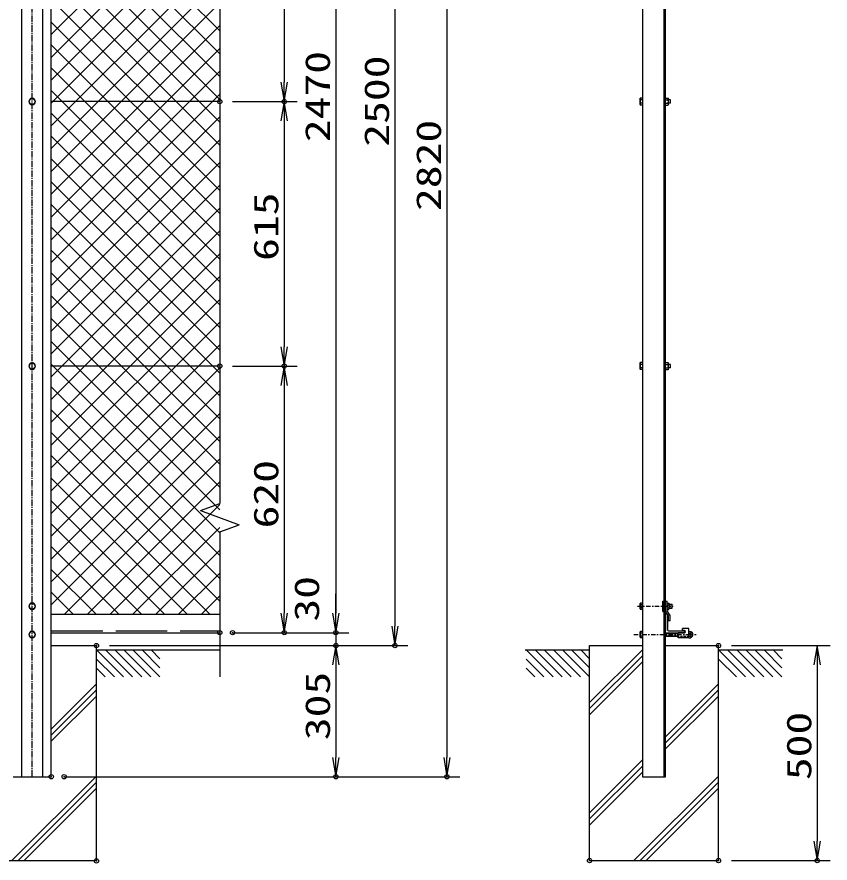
# Model space of a CAD drawing. Units: millimetres, scale not verified. Extents: x -4455 to 4455, y -3150 to 3150.
# Drawn here: x -1579 to 313, y -792 to 1175 of the extents above; entities that cross this region are included whole.
import ezdxf
from ezdxf.enums import TextEntityAlignment as Align

# ---------------------------------------------------------------- set-up
doc = ezdxf.new("R2010")
doc.units = ezdxf.units.MM
doc.header["$LTSCALE"] = 20
doc.header["$PDMODE"] = 32
doc.header["$PDSIZE"] = 10
for name, pattern in [('DASHED', [7.5, 6, -1.5]), ('USER1', [1.125, 0.75, -0.125, 0.125, -0.125]), ('USER2', [1.01, 0.5, -0.25, 0.01, -0.25]), ('USER3', [0.375, 0.25, -0.125])]:
    doc.linetypes.add(name, pattern=pattern)
for name, color, linetype, lineweight in [('0-0_1', 7, 'Continuous', 25), ('0-1_2', 7, 'Continuous', 25), ('0-2_0', 4, 'Continuous', 25), ('0-6_EXTCNT-L', 1, 'Continuous', 25)]:
    doc.layers.add(name, color=color, linetype=linetype, lineweight=lineweight)
doc.layers.add('0-5_DEFPOINTS', color=7, linetype='Continuous')
doc.styles.add('ＭＳ ゴシック', font='')
doc.styles.get('ＭＳ ゴシック').set_extended_font_data('MS Gothic')

# ---------------------------------------------------------------- blocks, each defined once
blk = doc.blocks.new('DARROWS')
at = {"layer": '0-2_0', "color": 2}
blk.add_line((0, 0), (-19.982, 0), dxfattribs=at)
blk.add_lwpolyline([(-20, -3.333), (0, 0), (-20, 3.333)], dxfattribs=at)
blk = doc.blocks.new('X39')
at = {"layer": '0-2_0'}
for p, q in [((71718.6, 81016.5), (63878.6, 88856.5)), ((63878.6, 80849.1), (71718.6, 88689.2)), ((71718.6, 79955.8), (63878.6, 87795.8)), ((63878.6, 79788.5), (71718.6, 87628.5)), ((71718.6, 78895.2), (63878.6, 86735.2)), ((63878.6, 78727.8), (71718.6, 86567.8)), ((71718.6, 77834.5), (63878.6, 85674.5)), ((63878.6, 77667.2), (71718.6, 85507.2)), ((71718.6, 76773.8), (63878.6, 84613.8)), ((63878.6, 76606.5), (71718.6, 84446.5)), ((71718.6, 75713.2), (63878.6, 83553.2)), ((63878.6, 75545.8), (71718.6, 83385.9)), ((71718.6, 74652.5), (63878.6, 82492.5)), ((63878.6, 74485.2), (71718.6, 82325.2)), ((71718.6, 73591.9), (63878.6, 81431.9)), ((63878.6, 73424.5), (71718.6, 81264.5)), ((71718.6, 72531.2), (63878.6, 80371.2)), ((63878.6, 72363.9), (71718.6, 80203.9)), ((71718.6, 71470.5), (63878.6, 79310.5)), ((63878.6, 71303.2), (71718.6, 79143.2)), ((71718.6, 70409.9), (63878.6, 78249.9)), ((63878.6, 70242.5), (71718.6, 78082.6)), ((71718.6, 69349.2), (63878.6, 77189.2)), ((63878.6, 69181.9), (71718.6, 77021.9)), ((71718.6, 68288.6), (63878.6, 76128.6)), ((63878.6, 68121.2), (71718.6, 75961.2)), ((71718.6, 67227.9), (63878.6, 75067.9)), ((63878.6, 67060.6), (71718.6, 74900.6)), ((71718.6, 66167.2), (63878.6, 74007.2)), ((63878.6, 65999.9), (71718.6, 73839.9)), ((71718.6, 65106.6), (63878.6, 72946.6)), ((63878.6, 64939.2), (71718.6, 72779.2)), ((71718.6, 64045.9), (63878.6, 71885.9)), ((63878.6, 63878.6), (71718.6, 71718.6)), ((71718.6, 62985.3), (63878.6, 70825.3)), ((63878.6, 62817.9), (71718.6, 70657.9)), ((71718.6, 61924.6), (63878.6, 69764.6)), ((63878.6, 61757.3), (71718.6, 69597.3)), ((71718.6, 60863.9), (63878.6, 68703.9)), ((63878.6, 60696.6), (71718.6, 68536.6)), ((71718.6, 59803.3), (63878.6, 67643.3)), ((63878.6, 59635.9), (71718.6, 67475.9)), ((71718.6, 58742.6), (63878.6, 66582.6)), ((63878.6, 58575.3), (71718.6, 66415.3)), ((71718.6, 57682), (63878.6, 65522)), ((63878.6, 57514.6), (71718.6, 65354.6)), ((71718.6, 56621.3), (63878.6, 64461.3)), ((63878.6, 56454), (71718.6, 64294)), ((71718.6, 55560.6), (63878.6, 63400.6)), ((63878.6, 55393.3), (71718.6, 63233.3)), ((71718.6, 54500), (63878.6, 62340)), ((63878.6, 54332.6), (71718.6, 62172.6)), ((71264.5, 53893.4), (63878.6, 61279.3)), ((64500, 53893.4), (71718.6, 61112)), ((70203.8, 53893.4), (63878.6, 60218.7)), ((65560.7, 53893.4), (71718.6, 60051.3)), ((69143.2, 53893.4), (63878.6, 59158)), ((66621.3, 53893.4), (71718.6, 58990.7)), ((68082.5, 53893.4), (63878.6, 58097.3)), ((67682, 53893.4), (71718.6, 57930)), ((67021.9, 53893.4), (63878.6, 57036.7)), ((68742.6, 53893.4), (71718.6, 56869.3)), ((65961.2, 53893.4), (63878.6, 55976)), ((69803.3, 53893.4), (71718.6, 55808.7)), ((64900.5, 53893.4), (63878.6, 54915.4)), ((70864, 53893.4), (71718.6, 54748))]:
    blk.add_line(p, q, dxfattribs=at)

msp = doc.modelspace()

# ---------------------------------------------------------------- linework, layer by layer
at = {"layer": '0-0_1', "color": 4, "linetype": 'USER1'}
msp.add_line((-1543.78, -591.46), (-1543.78, 2260.85), dxfattribs=at)
at = {"layer": '0-0_1'}
for p, q in [((-1568.78, 2228.54), (-1568.78, -591.46)), ((-1518.78, -591.46), (-1518.78, 2228.54)), ((-1499.28, -591.46), (-1499.28, 2228.54)), ((-123.88, 2228.54), (-123.88, -591.46)), ((-73.38, -591.46), (-73.38, 2228.54)), ((-69.88, -591.46), (-69.88, 2228.54)), ((-1107.28, 978.54), (-1499.28, 978.54)), ((-1107.28, 363.54), (-1499.28, 363.54)), ((-76.68, -206.96), (-76.68, -182.96)), ((-76.68, -182.96), (-73.38, -182.96)), ((-69.88, -182.96), (-66.68, -182.96)), ((-69.88, -206.96), (-69.88, -182.96)), ((-66.68, -205.99), (-66.68, -182.96)), ((-61.6, -190.16), (-55, -190.16)), ((-55, -199.76), (-55, -190.16)), ((-1499.28, -213.46), (-1107.28, -213.46)), ((-76.68, -206.96), (-73.38, -206.96)), ((-62.88, -217.46), (-69.88, -206.96)), ((-59.68, -216.49), (-66.68, -205.99)), ((-61.6, -199.76), (-55, -199.76)), ((-62.88, -228.46), (-62.88, -217.46)), ((-62.88, -228.46), (-59.68, -228.46)), ((-59.68, -228.46), (-59.68, -216.49)), ((-1499.28, -256.46), (-1107.28, -256.46)), ((-1499.28, -286.46), (-1394.08, -286.46)), ((-1394.08, -786.46), (-1394.08, -286.46)), ((-246.88, -286.46), (-123.88, -286.46)), ((-246.88, -786.46), (-246.88, -286.46)), ((-69.88, -286.46), (53.12, -286.46)), ((53.12, -786.46), (53.12, -286.46)), ((-1394.08, -296.46), (-1107.28, -296.46)), ((-1394.08, -296.46), (-1269.08, -296.46)), ((-396.88, -296.46), (-246.88, -296.46)), ((53.12, -296.46), (203.12, -296.46)), ((-1588.28, -591.46), (-1499.28, -591.46)), ((-123.88, -591.46), (-69.88, -591.46)), ((-1694.08, -786.46), (-1394.08, -786.46)), ((-246.88, -786.46), (53.12, -786.46))]:
    msp.add_line(p, q, dxfattribs=at)
at = {"layer": '0-0_1', "color": 4}
for p, q in [((-1107.28, 2198.9), (-1107.28, 43.84)), ((-1152.28, 27.46), (-1107.28, 43.84)), ((-1152.28, 27.46), (-1062.28, -5.3)), ((-1107.28, -21.68), (-1062.28, -5.3)), ((-1107.28, -21.68), (-1107.28, -245.15)), ((-61.6, -191.12), (-55, -191.12)), ((-61.6, -198.8), (-55, -198.8)), ((-1107.28, -245.15), (-1107.28, -359.33)), ((-1394.08, -296.46), (-1331.21, -359.33)), ((-1372.87, -296.46), (-1310, -359.33)), ((-1351.66, -296.46), (-1288.79, -359.33)), ((-1330.45, -296.46), (-1267.57, -359.33)), ((-1309.23, -296.46), (-1246.36, -359.33)), ((-1288.02, -296.46), (-1246.36, -338.12)), ((-1266.8, -296.46), (-1246.36, -316.91)), ((-394.6, -296.46), (-331.73, -359.33)), ((-373.39, -296.46), (-310.52, -359.33)), ((-352.18, -296.46), (-289.31, -359.33)), ((-330.96, -296.46), (-268.09, -359.33)), ((-309.75, -296.46), (-246.88, -359.33)), ((-288.54, -296.46), (-246.88, -338.12)), ((-267.32, -296.46), (-246.88, -316.91)), ((-123.88, -295.96), (-246.88, -418.96)), ((-123.88, -310.1), (-246.88, -433.1)), ((53.12, -296.46), (115.99, -359.33)), ((74.33, -296.46), (137.2, -359.33)), ((95.54, -296.46), (158.41, -359.33)), ((116.75, -296.46), (179.63, -359.33)), ((137.97, -296.46), (200.84, -359.33)), ((159.18, -296.46), (200.84, -338.12)), ((180.4, -296.46), (200.84, -316.91)), ((-1394.08, -317.68), (-1352.43, -359.33)), ((-394.6, -317.68), (-352.95, -359.33)), ((-123.88, -324.24), (-246.88, -447.24)), ((53.12, -317.68), (94.77, -359.33)), ((-1394.08, -338.89), (-1373.64, -359.33)), ((-394.6, -338.89), (-374.16, -359.33)), ((-1499.28, -480.65), (-1394.08, -375.46)), ((-1499.28, -494.8), (-1394.08, -389.6)), ((-69.88, -498.46), (53.12, -375.46)), ((-69.88, -512.6), (53.12, -389.6)), ((-1499.28, -508.94), (-1394.08, -403.75)), ((-69.88, -526.75), (53.12, -403.75)), ((-246.88, -675.46), (-123.88, -552.46)), ((-246.88, -689.61), (-123.88, -566.6)), ((-1590.72, -786.46), (-1394.08, -589.82)), ((-246.88, -703.75), (-123.88, -580.75)), ((-143.52, -786.46), (53.12, -589.82)), ((-1576.58, -786.46), (-1394.08, -603.96)), ((-129.38, -786.46), (53.12, -603.96)), ((-1562.44, -786.46), (-1394.08, -618.1)), ((-115.24, -786.46), (53.12, -618.1))]:
    msp.add_line(p, q, dxfattribs=at)
at = {"layer": '0-0_1', "color": 4, "linetype": 'USER2'}
for p, q in [((-135.21, -194.96), (-52.15, -194.96)), ((-143.88, -260.96), (0.87, -260.96))]:
    msp.add_line(p, q, dxfattribs=at)
at = {"layer": '0-0_1', "linetype": 'DASHED'}
msp.add_line((-1499.28, -252.46), (-1107.28, -252.46), dxfattribs=at)
at = {"layer": '0-0_1'}
msp.add_arc((-13.34, -260.84), 6.88, 293.49929, 65.9713, dxfattribs=at)
at = {"layer": '0-1_2'}
for p, q in [((-1547.78, 985.47), (-1551.78, 978.54)), ((-1539.78, 985.47), (-1547.78, 985.47)), ((-1535.78, 978.54), (-1539.78, 985.47)), ((-129.48, 985.47), (-128.86, 986.54)), ((-129.48, 971.61), (-129.48, 985.47)), ((-123.88, 986.54), (-128.86, 986.54)), ((-69.88, 986.54), (-64.1, 986.54)), ((-63.48, 985.47), (-64.1, 986.54)), ((-63.48, 971.61), (-63.48, 985.47)), ((-1551.78, 978.54), (-1547.78, 971.61)), ((-1547.78, 971.61), (-1539.78, 971.61)), ((-1539.78, 971.61), (-1535.78, 978.54)), ((-129.48, 971.61), (-128.86, 970.54)), ((-123.88, 982.54), (-128.86, 982.54)), ((-123.88, 974.54), (-128.86, 974.54)), ((-123.88, 970.54), (-128.86, 970.54)), ((-69.88, 982.54), (-64.1, 982.54)), ((-69.88, 974.54), (-64.1, 974.54)), ((-69.88, 970.54), (-64.1, 970.54)), ((-63.48, 971.61), (-64.1, 970.54)), ((-58.41, 982.54), (-63.48, 982.54)), ((-58.41, 974.54), (-63.48, 974.54)), ((-58.41, 974.54), (-58.41, 982.54)), ((-129.48, 370.47), (-128.86, 371.54)), ((-129.48, 356.61), (-129.48, 370.47)), ((-129.48, 356.61), (-128.86, 355.54)), ((-123.88, 371.54), (-128.86, 371.54)), ((-123.88, 367.54), (-128.86, 367.54)), ((-123.88, 359.54), (-128.86, 359.54)), ((-123.88, 355.54), (-128.86, 355.54)), ((-69.88, 371.54), (-64.1, 371.54)), ((-69.88, 367.54), (-64.1, 367.54)), ((-69.88, 359.54), (-64.1, 359.54)), ((-69.88, 355.54), (-64.1, 355.54)), ((-63.48, 356.61), (-64.1, 355.54)), ((-58.41, 367.54), (-63.48, 367.54)), ((-58.41, 359.54), (-63.48, 359.54)), ((-58.41, 359.54), (-58.41, 367.54)), ((-1539.78, -188.03), (-1547.78, -188.03)), ((-1535.78, -194.96), (-1539.78, -188.03)), ((-1539.78, -201.89), (-1535.78, -194.96)), ((-128.97, -188.68), (-128.41, -187.71)), ((-128.97, -201.26), (-128.97, -188.68)), ((-123.88, -191.34), (-128.41, -191.34)), ((-66.68, -202.22), (-66.68, -187.7)), ((-66.68, -187.7), (-62.16, -187.7)), ((-66.68, -191.33), (-62.16, -191.33)), ((-61.6, -188.67), (-62.16, -187.7)), ((-61.6, -201.25), (-61.6, -188.67)), ((-1547.78, -201.89), (-1539.78, -201.89)), ((-128.97, -201.26), (-128.41, -202.24)), ((-123.88, -202.24), (-128.41, -202.24)), ((-123.88, -198.6), (-128.4, -198.6)), ((-66.68, -198.59), (-62.16, -198.59)), ((-66.68, -202.22), (-62.16, -202.22)), ((-61.6, -201.25), (-62.16, -202.22)), ((-128.97, -254.68), (-128.41, -253.71)), ((-128.97, -267.26), (-128.97, -254.68)), ((-123.88, -253.71), (-128.41, -253.71)), ((-123.88, -268.24), (-123.88, -253.71)), ((-15.67, -268.19), (-15.67, -253.73)), ((-15.67, -253.73), (-11.16, -253.73)), ((-10.6, -254.7), (-11.16, -253.73)), ((-10.6, -267.22), (-10.6, -254.7)), ((-128.97, -267.26), (-128.41, -268.24)), ((-123.88, -257.34), (-128.41, -257.34)), ((-123.88, -268.24), (-128.41, -268.24)), ((-123.88, -264.6), (-128.4, -264.6)), ((-69.88, -257.39), (-40.67, -257.38)), ((-69.88, -264.62), (-40.67, -264.62)), ((-15.67, -264.58), (-15.67, -257.34)), ((-15.67, -257.34), (-11.16, -257.34)), ((-15.67, -264.58), (-11.12, -264.58)), ((-15.67, -268.19), (-11.16, -268.19)), ((-10.6, -267.22), (-11.16, -268.19))]:
    msp.add_line(p, q, dxfattribs=at)
at = {"layer": '0-1_2', "color": 4}
for p, q in [((-69.88, -258.11), (-40.67, -258.11)), ((-69.88, -263.9), (-40.67, -263.9))]:
    msp.add_line(p, q, dxfattribs=at)
at = {"layer": '0-1_2'}
for points in [[(-1535.78, 363.54), (-1539.78, 370.47), (-1547.78, 370.47), (-1551.78, 363.54), (-1547.78, 356.61), (-1539.78, 356.61)], [(-1535.78, -260.96), (-1539.78, -254.03), (-1547.78, -254.03), (-1551.78, -260.96), (-1547.78, -267.89), (-1539.78, -267.89)]]:
    msp.add_lwpolyline(points, close=True, dxfattribs=at)
for points in [[(-63.48, 356.61), (-63.48, 370.47), (-64.1, 371.54)], [(-1547.78, -188.03), (-1551.78, -194.96), (-1547.78, -201.89)], [(-123.88, -202.24), (-123.88, -187.71), (-128.41, -187.71)]]:
    msp.add_lwpolyline(points, dxfattribs=at)
for centre in [(-1543.78, 978.54), (-1543.78, 363.54), (-1543.78, -194.96), (-1543.78, -260.96)]:
    msp.add_circle(centre, 6.93, dxfattribs=at)
for centre, radius, start, end in [((-122.25, 985.47), 7.23, 179.99992, 203.88486), ((-70.71, 985.47), 7.23, 336.12625, 0), ((-116.29, 978.54), 13.19, 162.35463, 197.65355), ((-122.25, 971.61), 7.23, 156.1122, 179.99992), ((-76.73, 978.54), 13.25, 342.41266, 17.55417), ((-70.71, 971.61), 7.23, 0, 23.88957), ((-122.25, 370.47), 7.23, 179.99992, 203.88486), ((-116.29, 363.54), 13.19, 162.35463, 197.65355), ((-122.25, 356.61), 7.23, 156.1122, 179.99992), ((-70.71, 370.47), 7.23, 336.12625, 0), ((-76.73, 363.54), 13.25, 342.41266, 17.55417), ((-70.71, 356.61), 7.23, 0, 23.88957), ((-122.4, -188.68), 6.57, 179.99995, 203.88541), ((-116.99, -194.97), 11.98, 162.35554, 197.65401), ((-73.58, -194.96), 11.98, 342.34599, 17.64446), ((-68.16, -188.67), 6.57, 336.11459, 0.00005), ((-122.4, -201.26), 6.57, 156.11305, 179.99995), ((-68.16, -201.25), 6.57, 0.00005, 23.88695), ((-122.4, -254.68), 6.57, 179.99995, 203.88541), ((-17.14, -254.7), 6.54, 336.03483, 359.99988), ((-116.99, -260.97), 11.98, 162.35554, 197.65401), ((-122.4, -267.26), 6.57, 156.11305, 179.99995), ((-23.65, -261.07), 13.02, 344.30696, 16.61102), ((-17.14, -267.22), 6.57, 359.99988, 23.62857)]:
    msp.add_arc(centre, radius, start, end, dxfattribs=at)
at = {"layer": '0-2_0', "color": 2}
msp.add_line((-837.21, 2168.54), (-837.21, -211.46), dxfattribs=at)
at = {"layer": '0-2_0', "color": 7}
for p, q in [((-69.88, -206.16), (-69.88, -251.16)), ((-68.88, -211.46), (-69.88, -211.46)), ((-65.88, -214.46), (-65.88, -249.46)), ((-62.88, -252.46), (-27.88, -252.46)), ((-15.67, -246.66), (-30.67, -246.66)), ((-30.67, -251.66), (-30.67, -246.66)), ((-26.27, -251.66), (-30.67, -251.66)), ((-24.88, -256.46), (-24.88, -255.46)), ((-15.67, -268.26), (-15.67, -246.66)), ((-69.88, -256.46), (-24.88, -256.46)), ((-40.67, -268.26), (-40.67, -256.86)), ((-26.27, -256.86), (-40.67, -256.86)), ((-15.67, -268.26), (-40.67, -268.26))]:
    msp.add_line(p, q, dxfattribs=at)
at = {"layer": '0-2_0', "color": 1}
msp.add_line((-1047.28, -256.46), (-807.21, -256.46), dxfattribs=at)
at = {"layer": '0-2_0', "color": 7, "linetype": 'USER3'}
msp.add_line((-15.67, -265.06), (-40.67, -265.06), dxfattribs=at)
at = {"layer": '0-2_0', "color": 7}
for centre, radius, start, end in [((-68.88, -214.46), 3, 0, 90), ((-62.88, -249.46), 3, 180, 270), ((-27.88, -255.46), 3, 0, 90), ((-26.27, -254.26), 2.6, 270, 90)]:
    msp.add_arc(centre, radius, start, end, dxfattribs=at)
at = {"layer": '0-5_DEFPOINTS'}
for p in [(-1107.28, 978.54), (-957.28, 978.54), (-1107.28, 363.54), (-957.28, 363.54), (-1107.28, -256.46), (-1077.28, -256.46), (-957.28, -256.46), (-837.21, -256.46), (-1394.08, -286.46), (-837.1, -286.46), (-699.66, -286.46), (53.12, -286.46), (-1499.28, -591.46), (-1469.28, -591.46), (-837.1, -591.46), (-578.8, -591.46), (-1394.08, -787.21), (-246.88, -786.46), (53.12, -786.46), (53.12, -786.46), (282.74, -786.46)]:
    msp.add_point(p, dxfattribs=at)
at = {"layer": '0-6_EXTCNT-L', "color": 2}
for p, q in [((-699.66, 2168.54), (-699.66, -241.46)), ((-578.8, 2183.54), (-578.8, -546.46)), ((-957.28, 1548.54), (-957.28, 1023.54)), ((-957.28, 933.54), (-957.28, 408.54)), ((-957.28, 318.54), (-957.28, -211.46)), ((-837.1, -211.46), (-837.1, -166.46)), ((-837.1, -256.46), (-837.1, -286.46)), ((-837.1, -331.46), (-837.1, -376.46)), ((-837.1, -331.46), (-837.1, -546.46)), ((282.74, -331.46), (282.74, -741.46))]:
    msp.add_line(p, q, dxfattribs=at)
at = {"layer": '0-6_EXTCNT-L'}
for p, q in [((-1077.28, 978.54), (-927.28, 978.54)), ((-1077.28, 978.54), (-927.28, 978.54)), ((-1077.28, 363.54), (-927.28, 363.54)), ((-1077.28, 363.54), (-927.28, 363.54)), ((-1077.28, -256.46), (-807.1, -256.46)), ((-1077.28, -256.46), (-927.28, -256.46)), ((-1364.08, -286.46), (-807.1, -286.46)), ((-1364.08, -286.46), (-807.1, -286.46)), ((-1364.08, -286.46), (-669.66, -286.46)), ((83.12, -286.46), (312.74, -286.46)), ((-1469.28, -591.46), (-807.1, -591.46)), ((-1439.28, -591.46), (-548.8, -591.46)), ((83.12, -786.46), (312.74, -786.46))]:
    msp.add_line(p, q, dxfattribs=at)

# ---------------------------------------------------------------- block references
at = {"layer": '0-2_0', "xscale": 2.25, "yscale": 2.25, "rotation": 270}
msp.add_blockref('DARROWS', (-837.21, -256.46), dxfattribs=at)
at = {"layer": '0-6_EXTCNT-L', "xscale": 0.05, "yscale": 0.05}
msp.add_blockref('X39', (-4693.21, -2908.13), dxfattribs=at)
at = {"layer": '0-6_EXTCNT-L', "xscale": 2.25, "yscale": 2.25}
for p, rotation in [((-957.28, 978.54), 270), ((-957.28, 978.54), 90), ((-957.28, 363.54), 270), ((-957.28, 363.54), 90), ((-957.28, -256.46), 270), ((-837.1, -256.46), 270), ((-699.66, -286.46), 270), ((-837.1, -286.46), 90), ((-837.1, -286.46), 90), ((282.74, -286.46), 90), ((-837.1, -591.46), 270), ((-578.8, -591.46), 270), ((282.74, -786.46), 270)]:
    msp.add_blockref('DARROWS', p, dxfattribs=dict(at, rotation=rotation))

# ---------------------------------------------------------------- texts
at = {"layer": '0-2_0', "color": 3, "style": 'ＭＳ ゴシック', "width": 1.35}
msp.add_text('2470', height=57.77, rotation=90, dxfattribs=at).set_placement((-833.6, 884.04), align=Align.BOTTOM_LEFT)
at = {"layer": '0-6_EXTCNT-L', "color": 3, "style": 'ＭＳ ゴシック', "width": 1.35}
for s, p in [('2500', (-696.06, 873.54)), ('2820', (-575.2, 724.04)), ('615', (-953.67, 608.04)), ('620', (-953.67, -13.96)), ('30', (-858.77, -230.72)), ('305', (-833.5, -506.46)), ('500', (286.35, -599.46))]:
    msp.add_text(s, height=57.77, rotation=90, dxfattribs=at).set_placement(p, align=Align.BOTTOM_LEFT)

doc.saveas('drawing.dxf')
